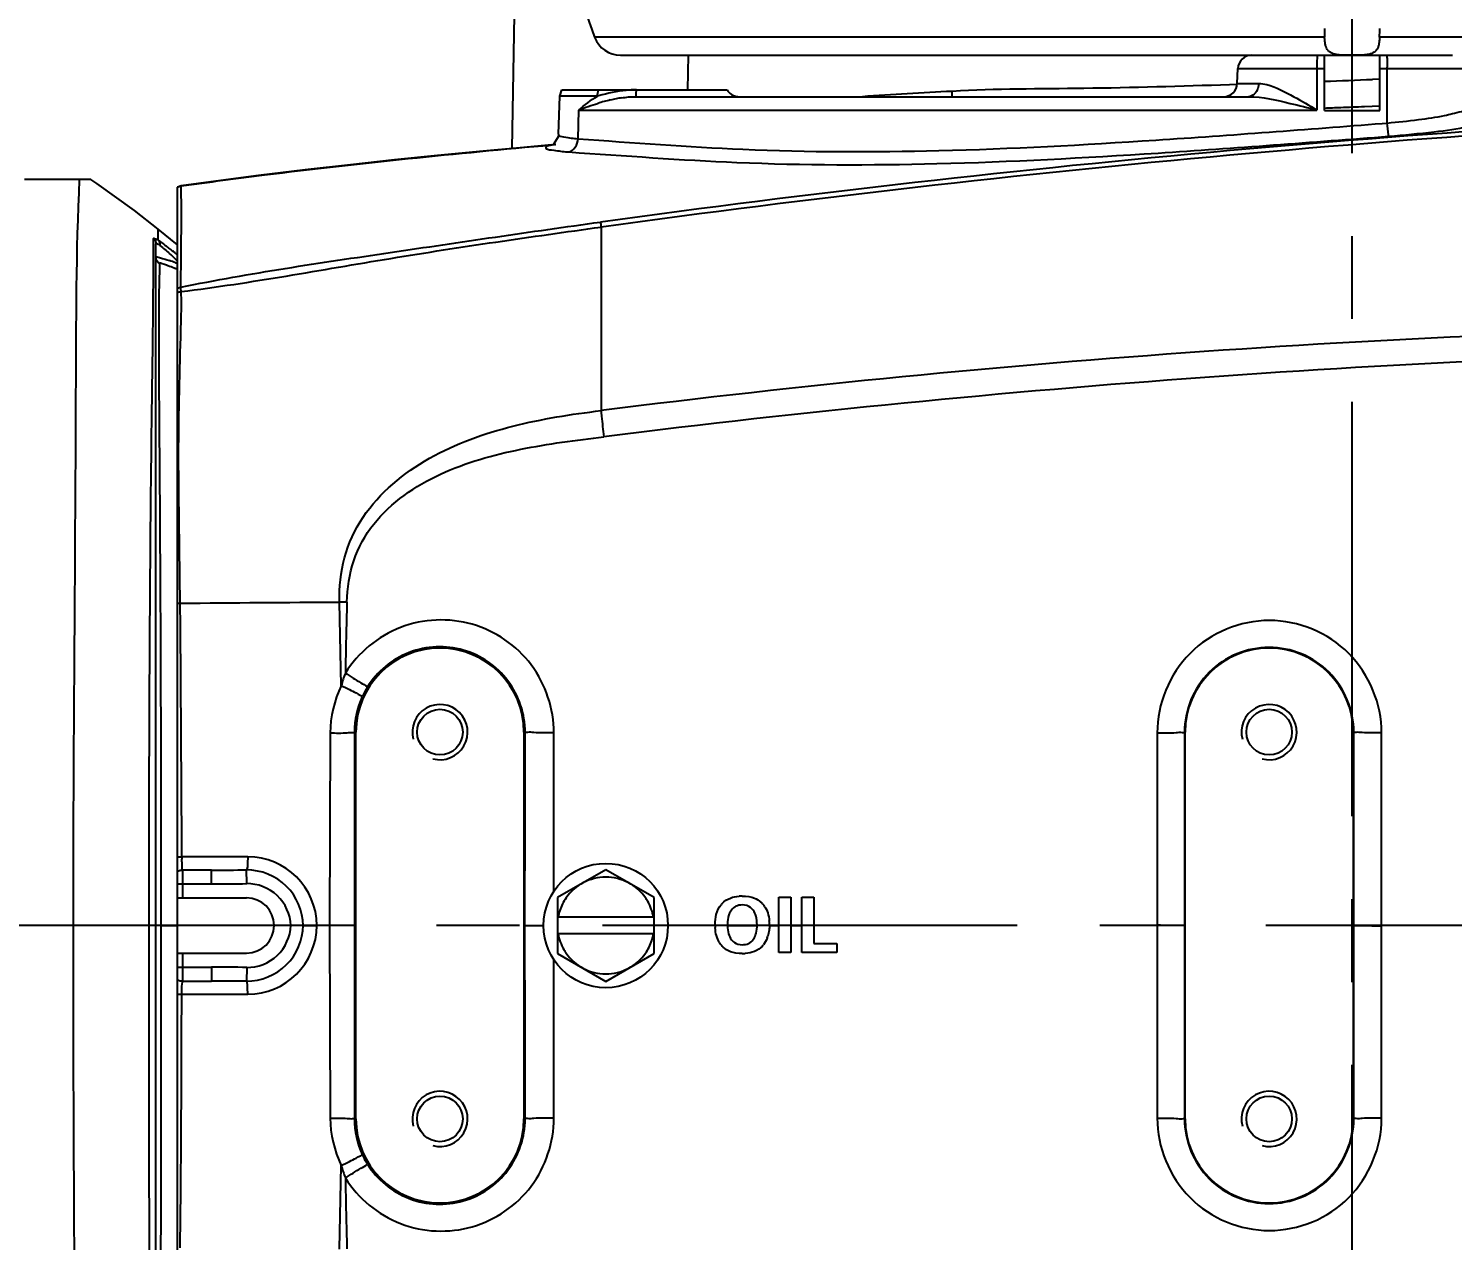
# Model space of a CAD drawing. Header units: millimetres. Extents: x 4086 to 8300, y 123 to 1549.
# Drawn here: x 7747.27 to 7773.03, y 601.17 to 623.1 of the extents above; entities that cross this region are included whole.
import ezdxf

# ---------------------------------------------------------------- set-up
doc = ezdxf.new("R2010")
doc.units = ezdxf.units.MM
doc.linetypes.add('CENTER', pattern=[0.6, 0.375, -0.075, 0.075, -0.075])
for name, color, linetype in [('中心线', 7, 'Continuous'), ('外形图', 7, 'Continuous'), ('尺寸标注', 7, 'Continuous'), ('运动范围', 7, 'Continuous')]:
    doc.layers.add(name, color=color, linetype=linetype)
doc.styles.add('思源黑', font='SourceHanSansCN-Normal.ttf')
doc.dimstyles.new('尺寸标注_1_4比例', dxfattribs={"dimtxt": 7, "dimasz": 6, "dimexe": 2, "dimexo": 1.5, "dimgap": 1, "dimtad": 1, "dimdec": 1, "dimlfac": 4, "dimdsep": 46, "dimtxsty": '思源黑', "dimcen": 0.09, "dimadec": 0, "dimazin": 0, "dimtp": 0.01, "dimtm": 0.01, "dimtfac": 1, "dimtdec": 1, "dimtofl": 0, "dimtmove": 0, "dimatfit": 3, "dimfxl": 1, "dimtolj": 1, "dimarcsym": 0})

# ---------------------------------------------------------------- blocks, each defined once
blk = doc.blocks.new('*D749')
at = {"layer": 'Defpoints', "color": 0}
for p in [(7701.103, 606.863), (7716.045, 606.863), (7783.633, 606.863), (7961.601, 575.482), (7746.537, 550.462)]:
    blk.add_point(p, dxfattribs=at)
at = {"layer": '尺寸标注', "color": 0, "lineweight": -2}
blk.add_line((7717.545, 606.863), (7718.126, 606.863), dxfattribs=at)
blk.add_arc((7783.633, 606.863), 67.507, 185.09413, 344.90587, dxfattribs=at)
at = {"layer": '尺寸标注', "color": 0}
for points in [[(7717.392, 600.913), (7715.394, 600.824), (7716.126, 606.863)], [(7849.787, 589.066), (7847.834, 589.501), (7850.114, 595.14)]]:
    blk.add_solid(points, dxfattribs=at)
at = {"layer": '尺寸标注', "color": 0, "insert": (7783.633, 544.066), "char_height": 7, "attachment_point": 5, "style": '思源黑'}
blk.add_mtext('\\A1;+\\A1;170%%d', dxfattribs=at)
blk = doc.blocks.new('*D750')
at = {"layer": 'Defpoints', "color": 0}
for p in [(7746.494, 663.333), (7961.606, 638.226), (7701.103, 606.863), (7720.683, 606.863), (7783.633, 606.863)]:
    blk.add_point(p, dxfattribs=at)
at = {"layer": '尺寸标注', "color": 0, "lineweight": -2}
blk.add_arc((7783.633, 606.863), 67.588, 15.08218, 174.91199, dxfattribs=at)
at = {"layer": '尺寸标注', "color": 0}
for points in [[(7847.916, 624.232), (7849.869, 624.667), (7850.195, 618.593)], [(7715.312, 612.901), (7717.31, 612.813), (7716.045, 606.863)]]:
    blk.add_solid(points, dxfattribs=at)
at = {"layer": '尺寸标注', "color": 0, "insert": (7783.633, 679.161), "char_height": 7, "attachment_point": 5, "style": '思源黑'}
blk.add_mtext('\\A1;-\\A1;170%%d', dxfattribs=at)

msp = doc.modelspace()

# ---------------------------------------------------------------- linework, layer by layer
at = {"layer": '中心线', "linetype": 'CENTER', "ltscale": 20}
for p, q in [((7771.209, 572.8462), (7771.209, 641.1212)), ((7981.1487, 606.8692), (7585.9109, 606.8692))]:
    msp.add_line(p, q, dxfattribs=at)
at = {"layer": '外形图'}
for p, q in [((7756.0845, 625.1192), (7756.007, 620.9316)), ((7758.1392, 622.9455), (7757.5075, 622.9457)), ((7761.209, 622.9454), (7758.1392, 622.9455)), ((7770.7123, 622.9456), (7761.209, 622.9454)), ((7781.209, 622.9455), (7771.7056, 622.9456)), ((7757.9764, 622.6192), (7769.392, 622.6192)), ((7759.2002, 622.6192), (7759.1893, 621.9942)), ((7769.392, 622.6192), (7770.709, 622.6192)), ((7770.709, 622.6192), (7771.7505, 622.6192)), ((7770.709, 621.6192), (7770.709, 622.6192)), ((7771.709, 622.6192), (7773.0259, 622.6192)), ((7771.709, 621.6192), (7771.709, 622.6192)), ((7769.1328, 622.1105), (7769.1422, 622.3779)), ((7769.1422, 622.3779), (7770.709, 622.3779)), ((7770.5727, 622.3779), (7770.5717, 621.6279)), ((7771.709, 622.3779), (7773.2758, 622.3779)), ((7771.8464, 621.3927), (7771.8452, 622.3779)), ((7769.1328, 622.1105), (7769.5205, 622.1105)), ((7771.709, 622.188), (7771.5764, 622.1824)), ((7756.854, 621.1903), (7756.878, 621.8779)), ((7756.878, 621.8779), (7756.9114, 621.9942)), ((7757.5581, 621.8779), (7756.878, 621.8779)), ((7756.9114, 621.9942), (7759.9026, 621.9942)), ((7758.2427, 621.8692), (7769.3395, 621.8692)), ((7769.123, 622.089), (7768.9926, 622.0848)), ((7757.2082, 621.1064), (7757.2222, 621.6279)), ((7757.2222, 621.6279), (7770.5717, 621.6279)), ((7770.709, 621.6192), (7771.709, 621.6192)), ((7771.709, 621.6964), (7771.4355, 621.6855)), ((7771.7551, 621.3856), (7771.8464, 621.3927)), ((7756.854, 621.1903), (7756.854, 621.1899)), ((7756.7677, 621.0156), (7756.7352, 620.9945)), ((7756.8012, 621.0013), (7756.8046, 621.0016)), ((7748.3954, 620.3692), (7747.1965, 620.3692)), ((7750.0277, 620.2554), (7749.959, 620.2342)), ((7749.959, 593.5042), (7749.959, 620.2342)), ((7750.0278, 620.2538), (7750.0277, 620.2555)), ((7750.0281, 620.2363), (7750.0278, 620.2538)), ((7750.0282, 620.2341), (7750.0281, 620.2363)), ((7749.5254, 619.2288), (7749.5253, 619.3024)), ((7749.6091, 619.272), (7749.6117, 619.449)), ((7749.6117, 619.449), (7749.612, 619.4729)), ((7749.959, 619.1852), (7749.612, 619.4729)), ((7757.6246, 619.509), (7757.6228, 616.1876)), ((7749.5255, 618.7777), (7749.5254, 619.2288)), ((7749.5715, 594.5321), (7749.5715, 619.206)), ((7749.5254, 618.6983), (7749.5255, 618.7777)), ((7749.6331, 618.4357), (7749.6393, 618.8507)), ((7750.021, 618.4211), (7750.0245, 618.6911)), ((7750.0223, 618.4045), (7750.0212, 618.4168)), ((7750.0142, 612.2802), (7750.009, 612.7021)), ((7752.9233, 611.2096), (7752.8929, 612.7236)), ((7750.0372, 608.3679), (7750.0142, 612.2802)), ((7752.723, 610.3542), (7752.7111, 606.8692)), ((7753.1893, 610.3692), (7753.1632, 610.3692)), ((7753.1893, 603.3692), (7753.1893, 610.3692)), ((7756.2286, 610.3692), (7756.2493, 610.3692)), ((7756.2286, 610.3692), (7756.2286, 603.3692)), ((7768.1893, 610.3692), (7768.1764, 610.3692)), ((7768.1764, 610.3692), (7768.1786, 606.8692)), ((7768.1893, 603.3692), (7768.1893, 610.3692)), ((7771.2286, 610.3692), (7771.2404, 610.3692)), ((7771.2286, 610.3692), (7771.2286, 603.3692)), ((7771.2382, 606.8692), (7771.2404, 610.3692)), ((7750.0377, 608.1141), (7750.0372, 608.3679)), ((7749.959, 608.1132), (7749.9973, 608.1138)), ((7749.9973, 608.1138), (7750.0377, 608.1141)), ((7750.059, 607.3692), (7750.059, 607.8743)), ((7750.5783, 607.8735), (7750.059, 607.8743)), ((7750.5783, 607.8735), (7750.059, 607.8735)), ((7750.5783, 607.6235), (7750.5783, 607.8735)), ((7751.2144, 607.627), (7751.2117, 607.8747)), ((7756.7674, 607.485), (7756.7677, 607.779)), ((7757.709, 607.8796), (7756.834, 607.3744)), ((7758.584, 607.3744), (7757.709, 607.8796)), ((7749.959, 607.6235), (7750.5783, 607.6235)), ((7749.959, 607.3692), (7751.209, 607.3692)), ((7756.834, 607.3744), (7756.834, 606.364)), ((7758.584, 606.364), (7758.584, 607.3744)), ((7760.8417, 607.3817), (7761.059, 607.3817)), ((7760.8417, 606.3817), (7760.8417, 607.3817)), ((7761.059, 607.3817), (7761.059, 606.3817)), ((7761.2582, 607.3817), (7761.4754, 607.3817)), ((7761.2582, 606.3817), (7761.2582, 607.3817)), ((7761.4754, 607.3817), (7761.4754, 606.5426)), ((7758.584, 607.0192), (7756.834, 607.0192)), ((7749.669, 606.8692), (7749.8141, 606.8692)), ((7749.8141, 606.8692), (7749.959, 606.8692)), ((7752.7111, 606.8692), (7752.482, 606.8692)), ((7752.7111, 606.8692), (7752.723, 603.3842)), ((7753.1658, 606.8692), (7752.7111, 606.8692)), ((7756.2469, 606.8692), (7756.584, 606.8692)), ((7758.571, 606.7192), (7756.8469, 606.7192)), ((7759.9107, 606.8692), (7760.4454, 606.8692)), ((7760.6696, 606.8692), (7760.8417, 606.8692)), ((7761.059, 606.8692), (7761.2582, 606.8692)), ((7768.1786, 606.8692), (7768.1764, 603.3692)), ((7771.2404, 603.3692), (7771.2382, 606.8692)), ((7761.4754, 606.5426), (7761.8905, 606.5426)), ((7761.8905, 606.5426), (7761.8905, 606.3817)), ((7749.959, 606.3692), (7751.209, 606.3692)), ((7750.059, 605.8641), (7750.059, 606.3692)), ((7756.7677, 605.9602), (7756.7674, 606.2534)), ((7756.834, 606.364), (7757.709, 605.8588)), ((7757.709, 605.8588), (7758.584, 606.364)), ((7761.059, 606.3817), (7760.8417, 606.3817)), ((7761.8905, 606.3817), (7761.2582, 606.3817)), ((7749.959, 606.1149), (7750.5783, 606.1149)), ((7750.5783, 606.1149), (7750.5783, 605.8649)), ((7751.2144, 606.1114), (7751.2117, 605.8637)), ((7749.959, 605.6252), (7749.9973, 605.6246)), ((7749.9973, 605.6246), (7750.0377, 605.6242)), ((7750.0372, 605.3708), (7750.0377, 605.6242)), ((7750.059, 605.8649), (7750.5783, 605.8649)), ((7750.059, 605.8641), (7750.5783, 605.8649)), ((7753.1893, 603.3692), (7753.1632, 603.3692)), ((7756.2286, 603.3692), (7756.2493, 603.3692)), ((7768.1893, 603.3692), (7768.1764, 603.3692)), ((7771.2286, 603.3692), (7771.2404, 603.3692)), ((7752.8929, 601.0148), (7752.9233, 602.5288))]:
    msp.add_line(p, q, dxfattribs=at)
for points in [[(7756.854, 621.1899), (7756.8472, 621.1416), (7756.7677, 621.0156)], [(7756.735, 620.9964), (7756.1579, 620.9456), (7755.4217, 620.8774), (7754.6645, 620.8037), (7753.8874, 620.7239), (7753.0894, 620.6375), (7752.27, 620.5436), (7751.4288, 620.4412), (7750.5668, 620.3294), (7750.0277, 620.2555)], [(7749.612, 619.4729), (7749.1833, 619.8109), (7748.503, 620.2987), (7748.3954, 620.3692)], [(7749.959, 620.2326), (7749.9755, 620.24), (7749.9925, 620.246), (7750.01, 620.2506), (7750.0278, 620.2538)], [(7749.5253, 619.3024), (7749.5344, 619.2942), (7749.5428, 619.2852), (7749.5501, 619.2754), (7749.5565, 619.2649), (7749.5618, 619.2538), (7749.566, 619.2422), (7749.569, 619.2303), (7749.5708, 619.2182), (7749.5715, 619.206)], [(7749.6096, 619.2717), (7749.616, 619.2652), (7749.6223, 619.2576), (7749.6278, 619.2492), (7749.6326, 619.2401), (7749.6365, 619.2305), (7749.6396, 619.2204), (7749.6417, 619.21), (7749.6429, 619.1993), (7749.6431, 619.1884), (7749.6424, 619.1774)], [(7749.959, 618.4022), (7749.9789, 618.4104), (7749.9997, 618.4167), (7750.021, 618.4211)], [(7749.959, 618.3236), (7749.9753, 618.3297), (7749.9923, 618.3346), (7750.0096, 618.3384), (7750.0272, 618.3411)], [(7749.959, 612.6984), (7749.9752, 612.7001), (7749.9919, 612.7015), (7750.009, 612.7025)]]:
    msp.add_lwpolyline(points, dxfattribs=at)
for centre, radius in [((7754.709, 610.3692), 0.4125), ((7769.709, 610.3692), 0.4125), ((7757.709, 606.8692), 1.125), ((7754.709, 603.3692), 0.4125), ((7769.709, 603.3692), 0.4125)]:
    msp.add_circle(centre, radius, dxfattribs=at)
for centre, radius, start, end in [((7776.2784, 629.893), 20.0154, 193.62476, 200.31), ((7757.9765, 623.119), 0.5, 200.28414, 269.98543), ((7774.43, 623.103), 3.721, 179.992, 182.40586), ((7768.0355, 623.102), 3.6735, 357.58335, 0.02361), ((7769.392, 622.3692), 0.25, 90, 178), ((7777.5911, 622.3694), 7.0185, 179.73491, 179.93006), ((7764.8276, 622.3694), 7.0177, 0.06995, 0.26512), ((7768.883, 622.1192), 0.25, 270, 358), ((7755.0377, 1017.8604), 396.0235, 272.268104, 272.393469), ((7759.9735, 613.112), 9.0923, 105.26495, 105.50543), ((7758.3552, 619.4544), 2.4211, 98.53794, 100.93294), ((7760.1191, 622.1192), 0.25, 210, 264.4186), ((7769.1769, 520.3804), 101.7181, 92.931009, 93.848419), ((7763.1609, 621.9472), 0.815, 354.50525, 1.29013), ((7758.5816, 618.4257), 3.4747, 103.16929, 106.9999), ((7790.354, 381.9357), 239.9091, 92.368384, 97.843413), ((7758.4339, 619.0457), 2.8373, 100.92673, 103.11605), ((7791.0579, 377.5481), 244.2595, 92.495735, 97.867122), ((7757.3125, 625.0405), 4.1815, 265.41546, 266.23222), ((7703.0978, 619.7231), 46.9343, 359.84743, 0.24533), ((7683.0836, 619.7518), 66.9485, 359.697098, 359.868523), ((7676.6538, 619.7866), 73.3784, 359.526094, 359.696497), ((7749.2701, 618.653), 0.6431, 54.62628, 56.23571), ((7746.6572, 615.0686), 5.1389, 52.18982, 52.6406), ((7746.2115, 614.4941), 5.8659, 51.76514, 52.19041), ((7745.8104, 614.6106), 5.9656, 46.44909, 47.77437), ((7745.7499, 613.9082), 6.6119, 51.36009, 51.76533), ((7745.2734, 613.3121), 7.375, 50.97137, 51.36049), ((7744.8148, 612.7463), 8.1033, 50.59361, 50.97175), ((7657.8221, 619.9466), 92.2108, 359.37702, 359.523421), ((7748.0059, 613.7698), 5.444, 69.40185, 70.55955), ((7744.7828, 613.5226), 7.4622, 46.07972, 46.48598), ((7747.4611, 612.3079), 7.0041, 69.10663, 69.43715), ((7747.8815, 614.1815), 5.0135, 65.52006, 65.91639), ((7642.3652, 618.869), 107.1603, 359.771804, 359.908754), ((7748.3131, 618.2215), 1.7183, 3.53912, 3.99271), ((7782.2098, 421.2942), 196.4382, 90.792838, 97.190228), ((7783.607, 408.6302), 208.7015, 91.137878, 97.137828), ((7752.2564, 586.1395), 26.5917, 88.34018, 88.62859), ((7866.8498, 609.577), 113.8665, 178.418271, 179.063363), ((7754.709, 610.3692), 1.5196, 0, 180), ((7769.709, 610.3692), 1.5196, 0, 180), ((7754.709, 610.3692), 0.5, 255, 195), ((7769.709, 610.3692), 0.5, 255, 195), ((7752.6833, 608.1274), 2.6456, 180.28591, 180.78944), ((7752.7501, 608.1282), 2.7124, 180.78813, 181.27275), ((7751.2312, 606.8634), 1.2509, 0.26411, 89.96523), ((7750.671, 722.564), 114.6906, 269.953678, 270.270109), ((7757.709, 606.8692), 0.875, 34.86379, 145.13621), ((7750.5776, 665.5774), 57.9538, 270.000695, 270.629609), ((7629.2209, 606.8599), 120.4481, 0.00442, 0.196417), ((7751.209, 606.8692), 0.5, 270, 90), ((7757.702, 606.8733), 0.8669, 145.09728, 153.50611), ((7757.7069, 606.8675), 0.8776, 29.91707, 34.8761), ((7760.1024, 606.9936), 0.3985, 136.48567, 140.75481), ((7760.1767, 606.6368), 0.7658, 89.94908, 93.92005), ((7760.2507, 606.9924), 0.3999, 43.39721, 48.3251), ((7760.2422, 606.9843), 0.4116, 34.25914, 43.40279), ((7759.8374, 606.8869), 0.8323, 1.89048, 4.45355), ((7759.7296, 606.8836), 0.9401, 359.12322, 1.87337), ((7602.5069, 606.9306), 147.1621, 359.833984, 359.976083), ((7751.2312, 606.8749), 1.2509, 270.03433, 359.73686), ((7760.5845, 606.8838), 0.8981, 180.92904, 183.27965), ((7760.7865, 606.8767), 0.8759, 178.56494, 180.49143), ((7759.6576, 606.88), 0.7879, 357.45572, 359.21599), ((7760.1417, 606.8271), 0.5226, 339.16813, 343.17482), ((7757.711, 606.8709), 0.8776, 209.91707, 214.8761), ((7757.7159, 606.8651), 0.8669, 325.09728, 333.50611), ((7760.1185, 606.7795), 0.4154, 210.8776, 222.81327), ((7760.106, 606.7682), 0.3986, 222.8431, 227.18406), ((7760.2394, 606.7797), 0.4136, 316.80353, 321.53877), ((7757.709, 606.8692), 0.875, 214.86379, 325.13621), ((7760.1781, 607.1111), 0.751, 269.94605, 274.05841), ((7750.5776, 548.161), 57.9538, 89.370392, 89.999305), ((7750.671, 491.1743), 114.6906, 89.729891, 90.046322), ((7321.1588, 605.9389), 428.8788, 359.400968, 359.924093), ((7754.709, 603.3692), 0.5, 255, 195), ((7769.709, 603.3692), 0.5, 255, 195), ((7754.709, 603.3692), 1.5196, 180, 0), ((7769.709, 603.3692), 1.5196, 180, 0), ((7866.7371, 604.159), 113.7538, 180.936339, 181.582071)]:
    msp.add_arc(centre, radius, start, end, dxfattribs=at)
for points, knots in [([(7770.7599, 622.7241), (7770.7509, 622.7382), (7770.7362, 622.7706), (7770.723, 622.8245), (7770.7155, 622.884), (7770.7131, 622.9254), (7770.7122, 622.9468)], [0, 0, 0, 0, 0.218753, 0.459087, 0.7210212, 1, 1, 1, 1]), ([(7771.7057, 622.9471), (7771.7048, 622.9253), (7771.7023, 622.883), (7771.6946, 622.8223), (7771.681, 622.7675), (7771.6656, 622.7346), (7771.6562, 622.7204)], [0, 0, 0, 0, 0.2793928, 0.5417011, 0.78192, 1, 1, 1, 1]), ([(7770.5814, 622.6192), (7770.5759, 622.6192), (7770.5818, 622.5864), (7770.5675, 622.5304), (7770.573, 622.4536), (7770.5727, 622.4018)], [0, 0, 0, 0, 0.0748874, 0.2864864, 1, 1, 1, 1]), ([(7771.2091, 622.6195), (7771.1619, 622.6195), (7771.0921, 622.6184), (7771.0013, 622.6214), (7770.9385, 622.6274), (7770.8817, 622.6392), (7770.8319, 622.6581), (7770.79, 622.6858), (7770.7686, 622.7106), (7770.7599, 622.7241)], [0, 0, 0, 0, 0.2952262, 0.4364381, 0.5684718, 0.6888881, 0.7982629, 0.8999307, 1, 1, 1, 1]), ([(7771.4874, 622.63), (7771.4662, 622.6265), (7771.4218, 622.6219), (7771.329, 622.6184), (7771.2575, 622.6195), (7771.2091, 622.6195)], [0, 0, 0, 0, 0.2311552, 0.4793459, 1, 1, 1, 1]), ([(7771.6562, 622.7204), (7771.6477, 622.7078), (7771.627, 622.6844), (7771.5869, 622.6584), (7771.5396, 622.6403), (7771.5054, 622.6329), (7771.4874, 622.63)], [0, 0, 0, 0, 0.2323494, 0.468634, 0.7221448, 1, 1, 1, 1]), ([(7771.8365, 622.6192), (7771.842, 622.6192), (7771.8361, 622.5864), (7771.8504, 622.5304), (7771.8449, 622.4536), (7771.8452, 622.4018)], [0, 0, 0, 0, 0.0748874, 0.2864864, 1, 1, 1, 1]), ([(7769.5204, 622.1105), (7769.5196, 622.079), (7769.5063, 621.9752), (7769.4105, 621.8692), (7769.3355, 621.8692)], [0, 0, 0, 0, 0.2954619, 1, 1, 1, 1]), ([(7769.5205, 622.1105), (7769.5694, 622.1105), (7769.7957, 622.0668), (7769.998, 621.9554), (7770.1546, 621.8692)], [0, 0, 0, 0, 0.2147401, 1, 1, 1, 1]), ([(7758.2484, 621.8692), (7758.2599, 621.8692), (7758.2535, 621.9353), (7758.2632, 621.9636), (7758.2645, 621.9942)], [0, 0, 0, 0, 0.2738118, 1, 1, 1, 1]), ([(7759.9971, 621.8944), (7760.0072, 621.8908), (7760.0273, 621.8841), (7760.0477, 621.8786), (7760.0579, 621.8763)], [0, 0, 0, 0, 0.5061566, 1, 1, 1, 1]), ([(7760.0579, 621.8763), (7760.0641, 621.875), (7760.0763, 621.8726), (7760.0886, 621.871), (7760.0948, 621.8704)], [0, 0, 0, 0, 0.5022335, 1, 1, 1, 1]), ([(7768.9926, 622.0848), (7768.1141, 622.0561), (7766.4423, 622.0045), (7764.7681, 622.0123), (7763.9757, 621.9655)], [0, 0, 0, 0, 0.525477, 1, 1, 1, 1]), ([(7771.8464, 621.3927), (7772.034, 621.4096), (7772.372, 621.4478), (7772.8467, 621.5126), (7773.0977, 621.5827), (7773.3007, 621.6292), (7773.3004, 621.6722)], [0, 0, 0, 0, 0.37875, 0.6979385, 0.9134042, 1, 1, 1, 1]), ([(7757.2082, 621.1064), (7758.2012, 621.0389), (7760.3727, 620.8678), (7763.8632, 620.8621), (7767.719, 621.0727), (7770.39, 621.2787), (7771.7551, 621.3856)], [0, 0, 0, 0, 0.2049515, 0.4483605, 0.7180336, 1, 1, 1, 1]), ([(7771.8735, 621.1533), (7771.8699, 621.1606), (7771.8625, 621.2425), (7771.8521, 621.3207), (7771.8464, 621.3927)], [0, 0, 0, 0, 0.1014427, 1, 1, 1, 1]), ([(7771.8735, 621.1533), (7772.1477, 621.1745), (7772.6109, 621.2219), (7773.1922, 621.2958), (7773.4316, 621.3654), (7773.5848, 621.4048), (7773.5116, 621.4937), (7773.4478, 621.4846), (7773.4035, 621.491)], [0, 0, 0, 0, 0.4347162, 0.7600727, 0.8573807, 0.9045984, 0.9292037, 1, 1, 1, 1]), ([(7756.854, 621.1899), (7756.854, 621.1557), (7757.0294, 621.132), (7757.1199, 621.1133), (7757.2082, 621.1064)], [0, 0, 0, 0, 0.2783317, 1, 1, 1, 1]), ([(7757.0377, 620.868), (7758.0522, 620.801), (7760.2686, 620.63), (7763.8292, 620.626), (7767.7598, 620.8386), (7770.4822, 621.0459), (7771.8735, 621.1533)], [0, 0, 0, 0, 0.2052906, 0.4487077, 0.7182396, 1, 1, 1, 1]), ([(7750.0278, 620.2538), (7750.53, 620.324), (7752.7605, 620.6167), (7754.9992, 620.8444), (7756.7351, 620.9958)], [0, 0, 0, 0, 0.2254258, 1, 1, 1, 1]), ([(7756.6511, 620.9721), (7756.64, 620.9676), (7756.5986, 620.9186), (7756.8185, 620.8969), (7756.8939, 620.8791), (7756.9783, 620.8723)], [0, 0, 0, 0, 0.0903078, 0.3606413, 1, 1, 1, 1]), ([(7756.8012, 621.0009), (7756.7845, 620.9992), (7756.7341, 620.9929), (7756.6828, 620.9851), (7756.6511, 620.9721)], [0, 0, 0, 0, 0.3287292, 1, 1, 1, 1]), ([(7748.0786, 606.8692), (7748.0786, 610.0708), (7748.1288, 614.5698), (7748.1299, 619.072), (7748.1912, 620.3692)], [0, 0, 0, 0, 0.7114237, 1, 1, 1, 1]), ([(7750.0317, 619.9241), (7750.0315, 619.9602), (7750.0308, 620.0635), (7750.0295, 620.1669), (7750.0282, 620.2341)], [0, 0, 0, 0, 0.3493191, 1, 1, 1, 1]), ([(7750.021, 618.4211), (7751.2758, 618.6773), (7753.8126, 619.0471), (7756.3455, 619.4254), (7757.6145, 619.6004)], [0, 0, 0, 0, 0.4999384, 1, 1, 1, 1]), ([(7757.6145, 619.6003), (7757.6156, 619.5882), (7757.6189, 619.5576), (7757.6224, 619.5271), (7757.6246, 619.5086)], [0, 0, 0, 0, 0.3955453, 1, 1, 1, 1]), ([(7749.5253, 619.3024), (7749.5252, 619.3096), (7749.5752, 619.3012), (7749.5891, 619.2846), (7749.6091, 619.2723)], [0, 0, 0, 0, 0.2348752, 1, 1, 1, 1]), ([(7750.0272, 618.3411), (7751.2981, 618.5002), (7753.819, 618.9692), (7756.355, 619.3349), (7757.6246, 619.509)], [0, 0, 0, 0, 0.4998733, 1, 1, 1, 1]), ([(7749.5715, 619.206), (7749.5715, 619.211), (7749.6038, 619.2127), (7749.6143, 619.1965), (7749.6275, 619.1877)], [0, 0, 0, 0, 0.2392898, 1, 1, 1, 1]), ([(7749.5715, 618.9612), (7749.5715, 618.9829), (7749.7106, 618.9324), (7749.7582, 618.9244), (7749.8178, 618.9034)], [0, 0, 0, 0, 0.2558075, 1, 1, 1, 1]), ([(7749.6393, 618.8507), (7749.6395, 618.8666), (7749.7419, 618.8353), (7749.7762, 618.8225), (7749.8196, 618.8048)], [0, 0, 0, 0, 0.2534215, 1, 1, 1, 1]), ([(7749.5019, 616.4074), (7749.5048, 616.615), (7749.5135, 617.2933), (7749.5227, 617.9715), (7749.5247, 618.4422)], [0, 0, 0, 0, 0.3060974, 1, 1, 1, 1]), ([(7749.6328, 616.4771), (7749.6311, 616.7063), (7749.6268, 617.3591), (7749.6274, 618.012), (7749.6331, 618.4357)], [0, 0, 0, 0, 0.3510911, 1, 1, 1, 1]), ([(7750.0272, 618.3411), (7750.0264, 618.3528), (7750.0248, 618.3739), (7750.0231, 618.395), (7750.0223, 618.4045)], [0, 0, 0, 0, 0.5522968, 1, 1, 1, 1]), ([(7750.0057, 613.0491), (7749.9966, 613.9285), (7749.9609, 615.5598), (7750.0129, 617.1905), (7750.0304, 617.9421)], [0, 0, 0, 0, 0.539133, 1, 1, 1, 1]), ([(7749.6683, 607.2728), (7749.6659, 608.0672), (7749.6672, 611.1353), (7749.6494, 614.2034), (7749.6328, 616.4771)], [0, 0, 0, 0, 0.2589081, 1, 1, 1, 1]), ([(7749.4467, 607.2572), (7749.4474, 608.0415), (7749.4538, 611.0917), (7749.4703, 614.1418), (7749.5019, 616.4074)], [0, 0, 0, 0, 0.2571538, 1, 1, 1, 1]), ([(7752.8929, 612.7236), (7752.8865, 612.9925), (7752.9368, 613.5377), (7753.4016, 614.5276), (7754.4845, 615.4138), (7756.0182, 615.9547), (7757.0869, 616.1233), (7757.6228, 616.1876)], [0, 0, 0, 0, 0.1250281, 0.2499926, 0.4987403, 0.7491154, 1, 1, 1, 1]), ([(7757.6231, 616.1879), (7757.6259, 616.1536), (7757.6406, 615.9954), (7757.6593, 615.8377), (7757.6745, 615.7143)], [0, 0, 0, 0, 0.2169493, 1, 1, 1, 1]), ([(7753.0267, 612.72), (7753.0346, 612.9727), (7753.1044, 613.4827), (7753.6045, 614.3842), (7754.6972, 615.1182), (7756.1644, 615.5234), (7757.1711, 615.6528), (7757.6745, 615.7143)], [0, 0, 0, 0, 0.1250596, 0.2499974, 0.4987087, 0.7491471, 1, 1, 1, 1]), ([(7756.7696, 610.357), (7756.7698, 610.789), (7756.4771, 611.6779), (7755.3322, 612.4598), (7753.9469, 612.4039), (7753.227, 611.8051), (7752.9985, 611.4383)], [0, 0, 0, 0, 0.2500421, 0.4999298, 0.7498796, 1, 1, 1, 1]), ([(7771.7434, 610.3567), (7771.7435, 610.8748), (7771.3051, 611.9545), (7769.7139, 612.606), (7768.122, 611.9553), (7767.6836, 610.8752), (7767.6839, 610.3571)], [0, 0, 0, 0, 0.2499751, 0.4999701, 0.7499927, 1, 1, 1, 1]), ([(7756.2493, 610.3692), (7756.2495, 610.6958), (7756.0279, 611.3679), (7755.1623, 611.9589), (7754.1147, 611.9168), (7753.5701, 611.464), (7753.3971, 611.1865)], [0, 0, 0, 0, 0.2500393, 0.4998368, 0.7497366, 1, 1, 1, 1]), ([(7771.2404, 610.3692), (7771.2407, 610.7601), (7770.9097, 611.575), (7769.7087, 612.0661), (7768.5073, 611.5754), (7768.1761, 610.7602), (7768.1764, 610.3692)], [0, 0, 0, 0, 0.2499326, 0.4999347, 0.7499979, 1, 1, 1, 1]), ([(7752.9985, 611.4383), (7753.092, 611.3801), (7753.2184, 611.2884), (7753.3637, 611.2196), (7753.3971, 611.1865)], [0, 0, 0, 0, 0.7008888, 1, 1, 1, 1]), ([(7752.9233, 611.2096), (7752.9732, 611.1863), (7753.0623, 611.1423), (7753.1861, 611.0872), (7753.2512, 611.0404), (7753.3021, 611.0256), (7753.3041, 611.014)], [0, 0, 0, 0, 0.3856699, 0.7042645, 0.9173842, 1, 1, 1, 1]), ([(7752.723, 610.3542), (7752.8263, 610.3546), (7752.9675, 610.3467), (7753.1032, 610.3692), (7753.1553, 610.36), (7753.1632, 610.3692)], [0, 0, 0, 0, 0.7035393, 0.9175404, 1, 1, 1, 1]), ([(7756.7696, 610.357), (7756.7048, 610.357), (7756.5852, 610.3593), (7756.423, 610.3551), (7756.3214, 610.3716), (7756.2601, 610.3591), (7756.2493, 610.3692)], [0, 0, 0, 0, 0.3731731, 0.6946808, 0.9148809, 1, 1, 1, 1]), ([(7767.6839, 610.3571), (7767.7986, 610.3572), (7767.9546, 610.348), (7768.1091, 610.371), (7768.1663, 610.3598), (7768.1764, 610.3692)], [0, 0, 0, 0, 0.6981873, 0.9161061, 1, 1, 1, 1]), ([(7771.7434, 610.3567), (7771.6803, 610.3567), (7771.5644, 610.3591), (7771.4074, 610.3552), (7771.3098, 610.3712), (7771.2507, 610.3594), (7771.2404, 610.3692)], [0, 0, 0, 0, 0.3756991, 0.6966697, 0.9154685, 1, 1, 1, 1]), ([(7750.059, 607.8743), (7750.0408, 607.8781), (7750.0538, 607.9731), (7750.0394, 608.0214), (7750.0383, 608.068)], [0, 0, 0, 0, 0.2842832, 1, 1, 1, 1]), ([(7751.2319, 608.1143), (7751.2317, 608.0612), (7751.2232, 607.9843), (7751.2269, 607.8972), (7751.2117, 607.8747)], [0, 0, 0, 0, 0.6617365, 1, 1, 1, 1]), ([(7752.2349, 606.8692), (7752.2322, 607.1278), (7752.0095, 607.6638), (7751.4702, 607.8755), (7751.2117, 607.8747)], [0, 0, 0, 0, 0.5000389, 1, 1, 1, 1]), ([(7752.0101, 606.8692), (7752.0049, 607.0669), (7751.826, 607.4734), (7751.4124, 607.6292), (7751.2144, 607.627)], [0, 0, 0, 0, 0.4997102, 1, 1, 1, 1]), ([(7759.6866, 606.8692), (7759.6865, 606.8746), (7759.6859, 606.9473), (7759.6933, 607.0128), (7759.707, 607.0672)], [0, 0, 0, 0, 0.0732327, 1, 1, 1, 1]), ([(7760.4454, 606.8692), (7760.4455, 606.8732), (7760.4463, 606.9936), (7760.4218, 607.085), (7760.3745, 607.1477)], [0, 0, 0, 0, 0.032665, 1, 1, 1, 1]), ([(7748.1698, 593.8541), (7748.1494, 594.4729), (7748.137, 596.2535), (7748.0936, 600.5916), (7748.0787, 604.3111), (7748.0786, 606.8692)], [0, 0, 0, 0, 0.1426985, 0.4103768, 1, 1, 1, 1]), ([(7749.669, 606.8692), (7749.6454, 606.8692), (7749.6432, 606.8664), (7749.5902, 606.87), (7749.5922, 606.87)], [0, 0, 0, 0, 0.921808, 1, 1, 1, 1]), ([(7751.2117, 605.8637), (7751.4702, 605.8629), (7752.0095, 606.0745), (7752.2322, 606.6106), (7752.2349, 606.8692)], [0, 0, 0, 0, 0.4998418, 1, 1, 1, 1]), ([(7751.2144, 606.1114), (7751.4124, 606.1092), (7751.826, 606.265), (7752.0049, 606.6715), (7752.0101, 606.8692)], [0, 0, 0, 0, 0.5002891, 1, 1, 1, 1]), ([(7752.2348, 606.8679), (7752.222, 606.8679), (7752.1471, 606.8703), (7752.0722, 606.8692), (7752.0101, 606.8692)], [0, 0, 0, 0, 0.1713555, 1, 1, 1, 1]), ([(7752.2349, 606.8692), (7752.2489, 606.8692), (7752.3313, 606.8701), (7752.4137, 606.8663), (7752.4821, 606.8663)], [0, 0, 0, 0, 0.170239, 1, 1, 1, 1]), ([(7768.1786, 606.8692), (7768.1649, 606.8692), (7768.0006, 606.869), (7767.8364, 606.8732), (7767.6858, 606.8732)], [0, 0, 0, 0, 0.083305, 1, 1, 1, 1]), ([(7771.2382, 606.8692), (7771.2523, 606.8692), (7771.42, 606.8694), (7771.5878, 606.8653), (7771.7416, 606.8653)], [0, 0, 0, 0, 0.0836555, 1, 1, 1, 1]), ([(7749.5039, 597.1981), (7749.4939, 597.92), (7749.4417, 601.0304), (7749.4474, 604.1415), (7749.4464, 606.5304)], [0, 0, 0, 0, 0.2320736, 1, 1, 1, 1]), ([(7749.6336, 597.255), (7749.6388, 597.9608), (7749.6755, 601.0437), (7749.6618, 604.1269), (7749.6684, 606.5042)], [0, 0, 0, 0, 0.2289079, 1, 1, 1, 1]), ([(7750.0377, 605.6242), (7750.0378, 605.6474), (7750.0396, 605.7207), (7750.041, 605.7949), (7750.0511, 605.8442)], [0, 0, 0, 0, 0.3152052, 1, 1, 1, 1]), ([(7750.057, 605.8624), (7750.0572, 605.8628), (7750.0578, 605.8635), (7750.0586, 605.864), (7750.059, 605.8641)], [0, 0, 0, 0, 0.5719108, 1, 1, 1, 1]), ([(7751.2319, 605.6241), (7751.2317, 605.6772), (7751.2232, 605.754), (7751.2269, 605.8412), (7751.2117, 605.8637)], [0, 0, 0, 0, 0.6617365, 1, 1, 1, 1]), ([(7752.723, 603.3842), (7752.8263, 603.3838), (7752.9675, 603.3917), (7753.1032, 603.3692), (7753.1553, 603.3784), (7753.1632, 603.3692)], [0, 0, 0, 0, 0.7035391, 0.9175403, 1, 1, 1, 1]), ([(7752.9985, 602.3), (7753.227, 601.9333), (7753.9469, 601.3345), (7755.3322, 601.2786), (7756.4772, 602.0605), (7756.7698, 602.9494), (7756.7696, 603.3814)], [0, 0, 0, 0, 0.2501188, 0.5000681, 0.7499564, 1, 1, 1, 1]), ([(7753.3971, 602.5519), (7753.5701, 602.2745), (7754.1145, 601.8216), (7755.1621, 601.7795), (7756.0278, 602.3703), (7756.2495, 603.0425), (7756.2493, 603.3692)], [0, 0, 0, 0, 0.250213, 0.5001128, 0.7499103, 1, 1, 1, 1]), ([(7756.7696, 603.3814), (7756.7048, 603.3814), (7756.5852, 603.3791), (7756.423, 603.3833), (7756.3214, 603.3668), (7756.2601, 603.3793), (7756.2493, 603.3692)], [0, 0, 0, 0, 0.3731728, 0.6946804, 0.9148806, 1, 1, 1, 1]), ([(7767.6839, 603.3813), (7767.6836, 602.8631), (7768.122, 601.7831), (7769.7139, 601.1324), (7771.3051, 601.7839), (7771.7435, 602.8636), (7771.7434, 603.3817)], [0, 0, 0, 0, 0.250007, 0.5000306, 0.7500251, 1, 1, 1, 1]), ([(7767.6839, 603.3813), (7767.7986, 603.3812), (7767.9546, 603.3904), (7768.1091, 603.3673), (7768.1663, 603.3786), (7768.1764, 603.3692)], [0, 0, 0, 0, 0.6981877, 0.9161064, 1, 1, 1, 1]), ([(7768.1764, 603.3692), (7768.1761, 602.9781), (7768.5073, 602.163), (7769.7087, 601.6723), (7770.9097, 602.1633), (7771.2407, 602.9783), (7771.2404, 603.3692)], [0, 0, 0, 0, 0.2500022, 0.5000653, 0.7500675, 1, 1, 1, 1]), ([(7771.7434, 603.3817), (7771.6803, 603.3816), (7771.5644, 603.3793), (7771.4074, 603.3832), (7771.3098, 603.3672), (7771.2507, 603.379), (7771.2404, 603.3692)], [0, 0, 0, 0, 0.3756988, 0.6966692, 0.9154681, 1, 1, 1, 1]), ([(7752.9233, 602.5288), (7752.9732, 602.5521), (7753.0623, 602.5961), (7753.1861, 602.6512), (7753.2512, 602.698), (7753.3021, 602.7128), (7753.3041, 602.7244)], [0, 0, 0, 0, 0.3856709, 0.7042664, 0.9173864, 1, 1, 1, 1]), ([(7752.9985, 602.3), (7753.092, 602.3583), (7753.2185, 602.45), (7753.3637, 602.5189), (7753.3971, 602.5519)], [0, 0, 0, 0, 0.7008891, 1, 1, 1, 1])]:
    msp.add_open_spline(points, degree=3, knots=knots, dxfattribs=at)
for points in [[(7757.2222, 621.6279), (7757.3261, 621.7211), (7757.4392, 621.8048), (7757.5581, 621.8779)], [(7757.5586, 621.8779), (7757.5594, 621.9167), (7757.5622, 621.9572), (7757.5779, 621.9927)], [(7758.0779, 621.9831), (7757.9096, 621.9645), (7757.7431, 621.928), (7757.5797, 621.8835)], [(7757.9958, 621.8487), (7758.0793, 621.8612), (7758.1639, 621.8692), (7758.2484, 621.8692)], [(7758.2645, 621.9942), (7758.2022, 621.9942), (7758.1398, 621.9899), (7758.0779, 621.9831)], [(7769.3355, 621.8692), (7769.5901, 621.8692), (7769.8418, 621.8071), (7770.0895, 621.7486)], [(7770.1546, 621.8692), (7770.2953, 621.7917), (7770.4335, 621.7097), (7770.5717, 621.6279)], [(7757.2222, 621.6279), (7757.3351, 621.6725), (7757.4496, 621.7132), (7757.5657, 621.7486)], [(7770.0895, 621.7486), (7770.2508, 621.7104), (7770.4113, 621.6692), (7770.5717, 621.6279)], [(7771.0026, 621.6686), (7770.9047, 621.6648), (7770.8068, 621.6611), (7770.7089, 621.6574)], [(7771.4355, 621.6855), (7771.2912, 621.6798), (7771.1469, 621.6742), (7771.0026, 621.6686)], [(7757.0377, 620.868), (7757.1337, 620.8861), (7757.2029, 621.0088), (7757.2082, 621.1064)], [(7749.6091, 619.272), (7749.6666, 619.2354), (7749.7213, 619.1946), (7749.7755, 619.1532)], [(7749.6424, 619.1774), (7749.7046, 619.1316), (7749.7624, 619.08), (7749.8196, 619.0281)], [(7749.6393, 618.8507), (7749.6011, 618.8702), (7749.5658, 618.9187), (7749.5731, 618.9609)], [(7749.8196, 618.8048), (7749.8558, 618.79), (7749.8917, 618.7745), (7749.9273, 618.7585)], [(7750.0245, 618.6911), (7750.0255, 618.7754), (7750.0265, 618.8597), (7750.0274, 618.944)], [(7750.0304, 617.9421), (7750.0334, 618.0705), (7750.0361, 618.1993), (7750.0281, 618.3275)], [(7750.009, 612.7021), (7750.008, 612.8178), (7750.0069, 612.9334), (7750.0057, 613.0491)], [(7750.009, 612.7021), (7750.9703, 612.7106), (7751.9316, 612.7167), (7752.8929, 612.7236)], [(7752.9985, 611.4383), (7752.9701, 611.3636), (7752.9416, 611.2877), (7752.9289, 611.2087)], [(7752.9233, 611.2096), (7752.7976, 610.9451), (7752.7267, 610.647), (7752.723, 610.3542)], [(7753.3971, 611.1865), (7753.3628, 611.1315), (7753.3277, 611.0749), (7753.3104, 611.0124)], [(7753.3041, 611.014), (7753.212, 610.8142), (7753.1629, 610.5892), (7753.1632, 610.3692)], [(7753.1632, 610.3692), (7753.1641, 609.2025), (7753.1647, 608.0359), (7753.1658, 606.8692)], [(7756.2469, 606.8692), (7756.2479, 608.0359), (7756.2485, 609.2025), (7756.2493, 610.3692)], [(7756.7677, 607.779), (7756.7685, 608.6383), (7756.769, 609.4976), (7756.7696, 610.357)], [(7767.6839, 610.3571), (7767.6846, 609.1944), (7767.6853, 608.0318), (7767.6858, 606.8692)], [(7771.7416, 606.8692), (7771.7423, 608.0317), (7771.7428, 609.1942), (7771.7434, 610.3567)], [(7751.2319, 608.1143), (7750.8339, 608.1144), (7750.4358, 608.1143), (7750.0377, 608.1141)], [(7749.959, 607.8509), (7749.9896, 607.8661), (7750.0247, 607.8743), (7750.059, 607.8743)], [(7749.959, 607.85), (7749.9896, 607.8653), (7750.0247, 607.8735), (7750.059, 607.8735)], [(7749.4464, 606.5304), (7749.4463, 606.7727), (7749.4465, 607.0149), (7749.4467, 607.2572)], [(7756.9261, 607.2601), (7756.8885, 607.1844), (7756.8593, 607.1028), (7756.8469, 607.0192)], [(7758.571, 607.0192), (7758.5561, 607.1195), (7758.5181, 607.2174), (7758.4676, 607.3053)], [(7759.707, 607.0672), (7759.7245, 607.1369), (7759.7534, 607.1963), (7759.7937, 607.2457)], [(7759.8134, 607.268), (7759.8548, 607.3117), (7759.905, 607.3448), (7759.9639, 607.3673)], [(7759.9639, 607.3673), (7760.0116, 607.3855), (7760.0651, 607.3967), (7760.1244, 607.4008)], [(7760.176, 607.2417), (7760.0924, 607.2417), (7760.027, 607.2097), (7759.9805, 607.1469)], [(7760.3272, 607.1953), (7760.2861, 607.2263), (7760.2357, 607.2417), (7760.176, 607.2417)], [(7760.1774, 607.4026), (7760.2615, 607.4026), (7760.3352, 607.3897), (7760.3986, 607.3639)], [(7760.3745, 607.1477), (7760.3604, 607.1664), (7760.3446, 607.1822), (7760.3272, 607.1953)], [(7760.3986, 607.3639), (7760.443, 607.3459), (7760.4823, 607.3216), (7760.5166, 607.2911)], [(7760.5824, 607.216), (7760.6305, 607.1454), (7760.6589, 607.0574), (7760.6672, 606.9515)], [(7759.9315, 607.0448), (7759.9192, 607.0024), (7759.9124, 606.9537), (7759.911, 606.8986)], [(7759.9571, 607.1094), (7759.9469, 607.0898), (7759.9384, 607.0683), (7759.9315, 607.0448)], [(7759.9805, 607.1469), (7759.9719, 607.1353), (7759.9641, 607.1228), (7759.9571, 607.1094)], [(7753.1658, 606.8692), (7753.1647, 605.7025), (7753.1641, 604.5359), (7753.1632, 603.3692)], [(7756.2493, 603.3692), (7756.2485, 604.5359), (7756.2479, 605.7025), (7756.2469, 606.8692)], [(7756.8469, 606.7192), (7756.8618, 606.6189), (7756.8998, 606.521), (7756.9503, 606.4331)], [(7758.4918, 606.4783), (7758.5294, 606.554), (7758.5586, 606.6356), (7758.571, 606.7192)], [(7759.7619, 606.5663), (7759.7187, 606.6384), (7759.694, 606.7271), (7759.6879, 606.8324)], [(7759.9107, 606.8692), (7759.9117, 606.758), (7759.9347, 606.6728), (7759.9803, 606.6129)], [(7760.3759, 606.6136), (7760.3852, 606.626), (7760.3936, 606.6396), (7760.4011, 606.6543)], [(7760.4011, 606.6543), (7760.408, 606.668), (7760.4142, 606.6827), (7760.4195, 606.6984)], [(7760.4195, 606.6984), (7760.4338, 606.7402), (7760.4422, 606.7891), (7760.4447, 606.845)], [(7760.6645, 606.7872), (7760.6599, 606.7475), (7760.6524, 606.7104), (7760.6419, 606.6758)], [(7760.6696, 606.8692), (7760.6692, 606.8407), (7760.6675, 606.8134), (7760.6645, 606.7872)], [(7767.6858, 606.8692), (7767.6853, 605.7066), (7767.6846, 604.5439), (7767.6839, 603.3813)], [(7771.7434, 603.3817), (7771.7428, 604.5442), (7771.7423, 605.7067), (7771.7416, 606.8692)], [(7759.9651, 606.3955), (7759.9157, 606.4145), (7759.8724, 606.4413), (7759.8351, 606.4758)], [(7760.1774, 606.3601), (7760.0972, 606.3601), (7760.0265, 606.3718), (7759.9651, 606.3955)], [(7759.9803, 606.6129), (7759.9963, 606.5919), (7760.0145, 606.5746), (7760.0349, 606.5609)], [(7760.0349, 606.5609), (7760.0741, 606.5346), (7760.1215, 606.5217), (7760.1774, 606.5217)], [(7760.1774, 606.5217), (7760.2638, 606.5217), (7760.3299, 606.5523), (7760.3759, 606.6136)], [(7760.398, 606.3989), (7760.3486, 606.3787), (7760.293, 606.3664), (7760.2313, 606.362)], [(7760.5409, 606.4966), (7760.501, 606.4541), (7760.4534, 606.4215), (7760.398, 606.3989)], [(7760.6301, 606.6412), (7760.6132, 606.5969), (7760.5909, 606.5573), (7760.5633, 606.5225)], [(7749.959, 605.8883), (7749.9896, 605.8731), (7750.0247, 605.8649), (7750.059, 605.8649)], [(7749.959, 605.8875), (7749.9896, 605.8723), (7750.0247, 605.8641), (7750.059, 605.8641)], [(7756.7696, 603.3814), (7756.769, 604.241), (7756.7685, 605.1006), (7756.7677, 605.9602)], [(7750.0377, 605.6242), (7750.4358, 605.6241), (7750.8339, 605.624), (7751.2319, 605.6241)], [(7752.723, 603.3842), (7752.7267, 603.0914), (7752.7976, 602.7933), (7752.9233, 602.5288)], [(7753.1632, 603.3692), (7753.1629, 603.1492), (7753.212, 602.9242), (7753.3041, 602.7244)], [(7752.9233, 602.5288), (7752.945, 602.4517), (7752.9669, 602.3738), (7753.0028, 602.3023)], [(7753.3041, 602.7244), (7753.3312, 602.6654), (7753.3595, 602.6052), (7753.4013, 602.5556)], [(7750.009, 601.0363), (7750.0109, 601.1759), (7750.0125, 601.3155), (7750.0141, 601.4551)]]:
    msp.add_open_spline(points, degree=3, dxfattribs=at)
at = {"layer": '运动范围'}
msp.add_arc((7783.7746, 606.8692), 180.575, 10, 349.993572, dxfattribs=at)

# ---------------------------------------------------------------- dimensions: what is measured, and where the dimension line sits
at = {"layer": '尺寸标注'}
for base, line1, line2, text, picture, middle in [((7746.4945, 663.3329), ((7701.103, 606.8629), (7720.6832, 606.8629)), ((7783.6327, 606.8629), (7961.6062, 638.2257)), '\\A1;-<>', '*D750', (7783.6327, 674.4507)), ((7746.5371, 550.4618), ((7701.103, 606.8629), (7716.0449, 606.8629)), ((7961.6009, 575.4823), (7783.6327, 606.8629)), '\\A1;+<>', '*D749', (7783.6327, 539.3561))]:
    dim = msp.add_angular_dim_2l(base=base, line1=line1, line2=line2, text=text, dimstyle='尺寸标注_1_4比例', dxfattribs=at)
    dim.commit()
    dim.dimension.update_dxf_attribs({"geometry": picture, "text_midpoint": middle, "dimtype": 162})

doc.saveas('drawing.dxf')
